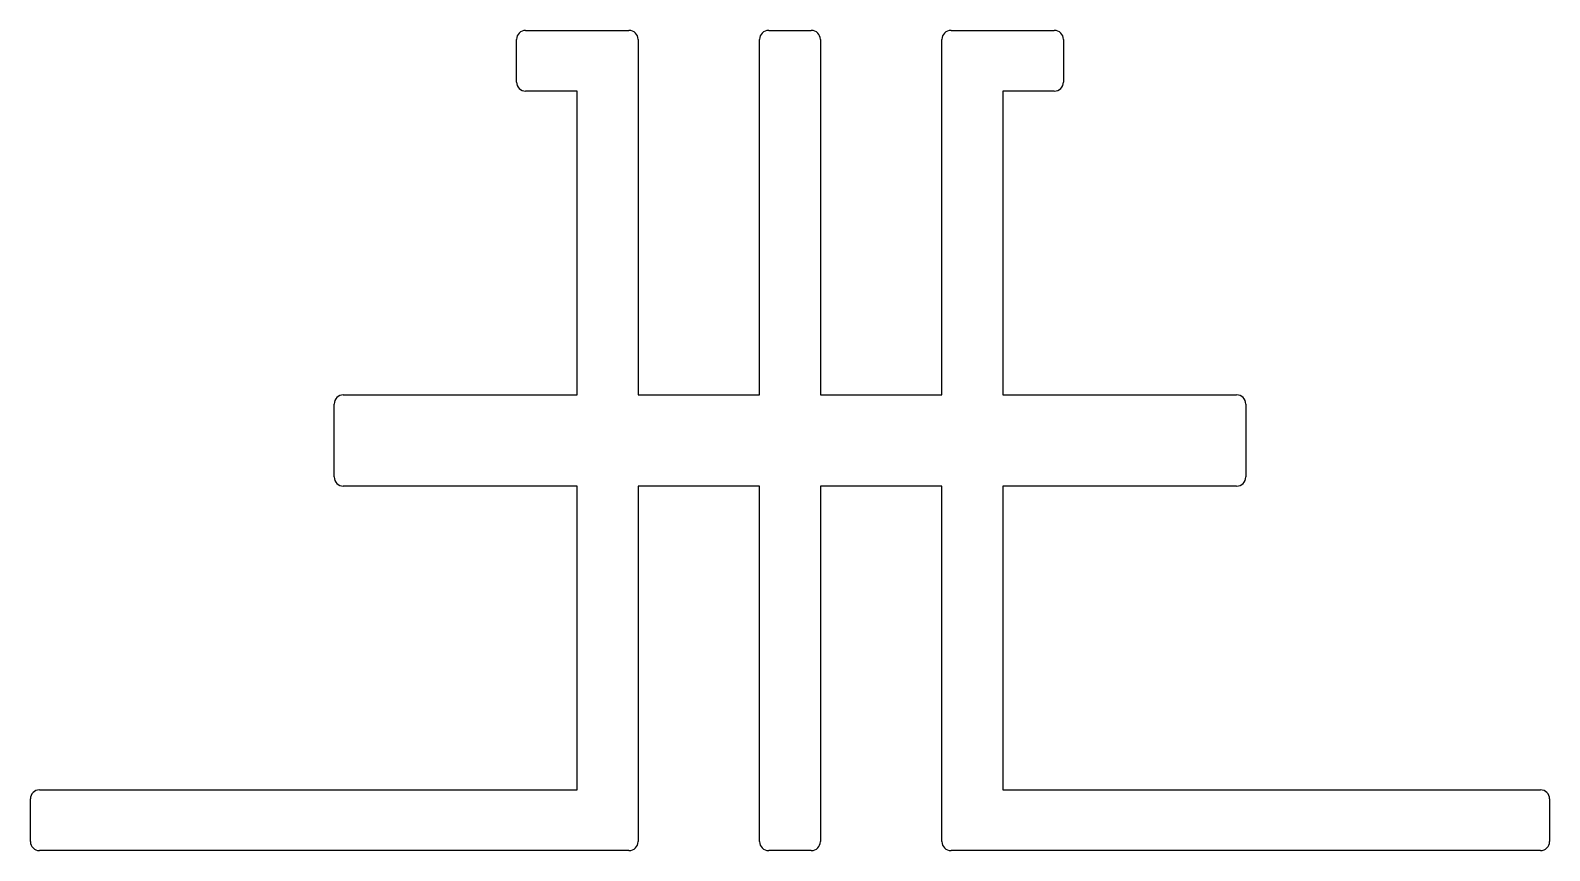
# Model space of a CAD drawing. Extents: x 490.1 to 540.1, y 689.7 to 716.7.
import ezdxf

# ---------------------------------------------------------------- set-up
doc = ezdxf.new("R2010")
doc.units = 0
doc.layers.get('0').update_dxf_attribs({"linetype": 'CONTINUOUS'})

msp = doc.modelspace()

# ---------------------------------------------------------------- linework, layer by layer
for p, q in [((506.35, 716.743), (509.75, 716.743)), ((514.35, 716.743), (515.75, 716.743)), ((520.35, 716.743), (523.75, 716.743)), ((506.05, 715.043), (506.05, 716.443)), ((510.05, 716.443), (510.05, 704.743)), ((514.05, 714.743), (514.05, 716.443)), ((516.05, 716.443), (516.05, 714.743)), ((520.05, 706.743), (520.05, 716.443)), ((524.05, 716.443), (524.05, 715.043)), ((508.05, 714.743), (506.35, 714.743)), ((508.05, 704.743), (508.05, 714.743)), ((514.05, 704.743), (514.05, 714.743)), ((516.05, 714.743), (516.05, 704.743)), ((523.75, 714.743), (522.05, 714.743)), ((522.05, 714.743), (522.05, 704.743)), ((520.05, 704.743), (520.05, 706.743)), ((500.35, 704.743), (508.05, 704.743)), ((510.05, 704.743), (514.05, 704.743)), ((516.05, 704.743), (520.05, 704.743)), ((522.05, 704.743), (529.75, 704.743)), ((500.05, 702.043), (500.05, 704.443)), ((530.05, 704.443), (530.05, 702.043)), ((508.05, 701.743), (500.35, 701.743)), ((508.05, 693.743), (508.05, 701.743)), ((514.05, 701.743), (510.05, 701.743)), ((510.05, 701.743), (510.05, 691.743)), ((514.05, 691.743), (514.05, 701.743)), ((520.05, 701.743), (516.05, 701.743)), ((516.05, 701.743), (516.05, 691.743)), ((520.05, 691.743), (520.05, 701.743)), ((529.75, 701.743), (522.05, 701.743)), ((522.05, 701.743), (522.05, 693.743)), ((508.05, 691.743), (508.05, 693.743)), ((522.05, 693.743), (522.05, 691.743)), ((490.35, 691.743), (508.05, 691.743)), ((510.05, 691.743), (510.05, 690.043)), ((514.05, 690.043), (514.05, 691.743)), ((516.05, 691.743), (516.05, 690.043)), ((520.05, 690.043), (520.05, 691.743)), ((522.05, 691.743), (539.75, 691.743)), ((490.05, 690.043), (490.05, 691.443)), ((540.05, 691.443), (540.05, 690.043)), ((509.75, 689.743), (490.35, 689.743)), ((515.75, 689.743), (514.35, 689.743)), ((539.75, 689.743), (520.35, 689.743))]:
    msp.add_line(p, q)
for centre, start, end in [((506.35, 716.443), 90, 180), ((509.75, 716.443), 360, 90), ((514.35, 716.443), 90, 180), ((515.75, 716.443), 360, 90), ((520.35, 716.443), 90, 180), ((523.75, 716.443), 360, 90), ((506.35, 715.043), 180, 270), ((523.75, 715.043), 270, 0), ((500.35, 704.443), 90, 180), ((529.75, 704.443), 360, 90), ((500.35, 702.043), 180, 270), ((529.75, 702.043), 270, 0), ((490.35, 691.443), 90, 180), ((539.75, 691.443), 0, 90), ((490.35, 690.043), 180, 270), ((509.75, 690.043), 270, 0), ((514.35, 690.043), 180, 270), ((515.75, 690.043), 270, 0), ((520.35, 690.043), 180, 270), ((539.75, 690.043), 270, 0)]:
    msp.add_arc(centre, 0.3, start, end)

doc.saveas('drawing.dxf')
